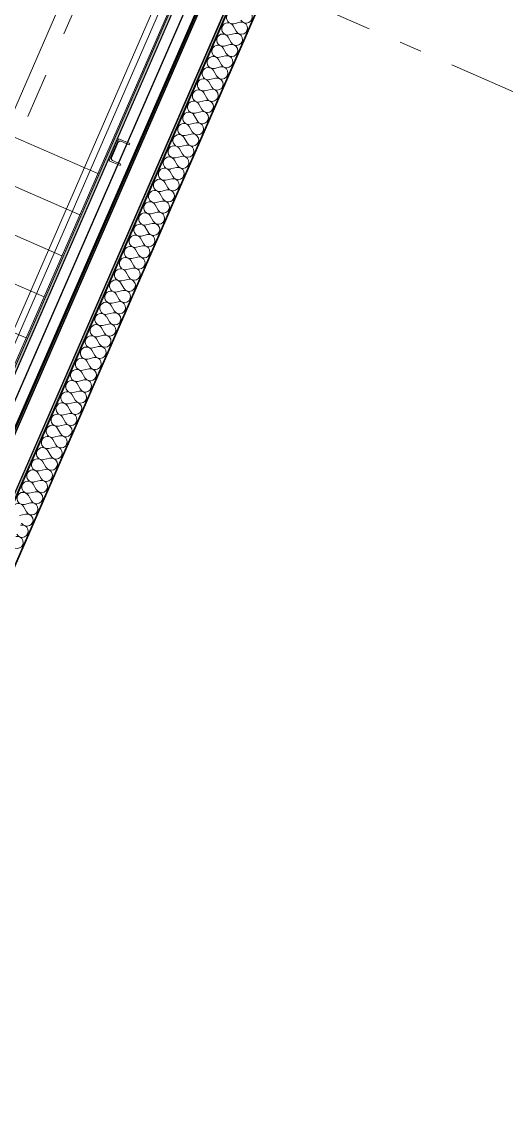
# Model space of a CAD drawing. Header units: millimetres. Extents: x -50172 to 90294, y -80883 to 25069.
# Drawn here: x 20781 to 23810, y -38772 to -32020 of the extents above; entities that cross this region are included whole.
import ezdxf
from ezdxf.enums import TextEntityAlignment as Align

# ---------------------------------------------------------------- set-up
doc = ezdxf.new("R2010")
doc.units = ezdxf.units.MM
doc.header["$MEASUREMENT"] = 0
doc.linetypes.add('Dashed', pattern=[564.444447, 282.222223, -282.222223])
doc.linetypes.add('Double Dashed', pattern=[1093.611073, 529.166651, -211.666656, 141.111112, -211.666656])
for name, color, linetype in [('A-95-MC_Marker_Section_P2.Marker', 7, 'Continuous'), ('New_A-05-M_Gross_Int_Circulation', 7, 'Continuous'), ('New_A-15-MG_Structural_Grid_Phase_2', 7, 'Continuous'), ('New_A-25-M_Wall_Ext', 7, 'Continuous'), ('New_A-25-M_Wall_Int', 7, 'Continuous')]:
    doc.layers.add(name, color=color, linetype=linetype)
for name, color, linetype, lineweight in [('A-95-MC_Marker_Section_P2.Marker_Pen_No__1', 7, 'Continuous', 13), ('New_A-25-M_Wall_Ext_Pen_No__1', 7, 'Continuous', 13), ('New_A-25-M_Wall_Int_Pen_No__1', 7, 'Continuous', 13), ('New_A-30-M_Stair_Pen_No__1', 7, 'Continuous', 13), ('New_A-95-P_Drawing_Pen_No__156', 5, 'Continuous', 50), ('New_ArchiCAD Zone Stamps_Pen_No__9', 7, 'Continuous', 13)]:
    doc.layers.add(name, color=color, linetype=linetype, lineweight=lineweight)
for name, color, linetype, lineweight, true_color in [('New_A-05-M_Gross_Int_Circulation_Pen_No__74', 7, 'Continuous', 20, 0x606060), ('New_A-15-MG_Structural_Grid_Phase_2_Pen_No__222', 7, 'Continuous', 13, 0x65af33), ('New_A-25-M_Wall_Ext_Pen_No__107', 7, 'Continuous', 15, 0xa6a6a6), ('New_A-25-M_Wall_Int_Pen_No__107', 7, 'Continuous', 15, 0xa6a6a6), ('New_A-95-P_Drawing_Pen_No__61', 7, 'Continuous', 20, 0x6a6a6a)]:
    doc.layers.add(name, color=color, linetype=linetype, lineweight=lineweight, true_color=true_color)
doc.styles.add('GENERATED_STYLE_1', font='')
doc.styles.add('GENERATED_STYLE_3', font='')
doc.styles.add('GENERATED_STYLE_4', font='')
doc.styles.get('GENERATED_STYLE_1').set_extended_font_data('Arial', bold=True)
doc.styles.get('GENERATED_STYLE_3').set_extended_font_data('Arial')
doc.styles.get('GENERATED_STYLE_4').set_extended_font_data('Swis721 BT')
doc.linetypes.add('Double Slash', pattern='A,0,[1,EC-MA-00-03-DR-A-00371 Phase 2 Central Wing Third Floor GA-S2-P161.Shx,S=15.679012,R=0,X=0,Y=0],-1975.555563,0', length=1975.555563)

# ---------------------------------------------------------------- blocks, each defined once
blk = doc.blocks.new('Stair 05 _INB 3355_12_1', base_point=(19473.1, -33817.8))
at = {"layer": 'New_A-05-M_Gross_Int_Circulation_Pen_No__74', "linetype": 'Continuous'}
blk.add_line((19374, -37306.8), (21866.7, -31590.4), dxfattribs=at)
at = {"layer": 'New_ArchiCAD Zone Stamps_Pen_No__9'}
for tag, height, style, p in [('ROOM_NAME', 250, 'GENERATED_STYLE_1', (18644.2, -35347.3)), ('zoneNameLine2', 250, 'GENERATED_STYLE_1', (18455.8, -35779.5)), ('ROOM_NUMBER', 200, 'GENERATED_STYLE_3', (18267.3, -36200.2)), ('measuredAreaCode', 200, 'GENERATED_STYLE_3', (18110.3, -36560.3)), ('DUMMY_649', 200, 'GENERATED_STYLE_3', (18417.7, -36694.3)), ('DUMMY_650', 200, 'GENERATED_STYLE_3', (18907.1, -36907.7)), ('DUMMY_651', 133.3, 'GENERATED_STYLE_3', (19186.3, -37014.2))]:
    blk.add_attdef(tag, text='', height=height, rotation=336.44041, dxfattribs=dict(at, style=style)).set_placement(p, align=Align.TOP_LEFT)
blk = doc.blocks.new('*X360')
at = {"layer": 'New_A-25-M_Wall_Ext_Pen_No__107', "linetype": 'Continuous'}
for p, q in [((22120.8, -32079.5), (22102, -32046.4)), ((22145.1, -32023.7), (22108, -32032.4)), ((22090.3, -32149.4), (22071.5, -32116.2)), ((22114.7, -32093.5), (22077.6, -32102.3)), ((22059.8, -32219.2), (22041, -32186.1)), ((22084.2, -32163.3), (22047.1, -32172.1)), ((22029.4, -32289), (22010.6, -32255.9)), ((22053.8, -32233.2), (22016.7, -32241.9)), ((21998.9, -32358.9), (21980.1, -32325.7)), ((22023.3, -32303), (21986.2, -32311.8)), ((21968.5, -32428.7), (21949.7, -32395.6)), ((21992.8, -32372.9), (21955.8, -32381.6)), ((21938, -32498.6), (21919.2, -32465.4)), ((21962.4, -32442.7), (21925.3, -32451.5)), ((21907.6, -32568.4), (21888.8, -32535.3)), ((21931.9, -32512.5), (21894.9, -32521.3)), ((21877.1, -32638.2), (21858.3, -32605.1)), ((21901.5, -32582.4), (21864.4, -32591.1)), ((21846.7, -32708.1), (21827.9, -32674.9)), ((21871, -32652.2), (21834, -32661)), ((21816.2, -32777.9), (21797.4, -32744.8)), ((21840.6, -32722), (21803.5, -32730.8)), ((21785.8, -32847.8), (21767, -32814.6)), ((21810.1, -32791.9), (21773.1, -32800.7)), ((21779.7, -32861.7), (21742.6, -32870.5)), ((21749.2, -32931.6), (21712.1, -32940.3)), ((21755.3, -32917.6), (21736.5, -32884.5)), ((21718.8, -33001.4), (21681.7, -33010.2)), ((21724.9, -32987.4), (21706.1, -32954.3)), ((21688.3, -33071.2), (21651.2, -33080)), ((21694.4, -33057.3), (21675.6, -33024.1)), ((21657.9, -33141.1), (21620.8, -33149.9)), ((21663.9, -33127.1), (21645.1, -33094)), ((21627.4, -33210.9), (21590.3, -33219.7)), ((21633.5, -33197), (21614.7, -33163.8)), ((21597, -33280.8), (21559.9, -33289.5)), ((21603, -33266.8), (21584.2, -33233.7)), ((21566.5, -33350.6), (21529.4, -33359.4)), ((21572.6, -33336.6), (21553.8, -33303.5)), ((21536, -33420.4), (21499, -33429.2)), ((21542.1, -33406.5), (21523.3, -33373.3)), ((21505.6, -33490.3), (21468.5, -33499.1)), ((21511.7, -33476.3), (21492.9, -33443.2)), ((21481.2, -33546.2), (21462.4, -33513)), ((21450.8, -33616), (21432, -33582.9)), ((21475.1, -33560.1), (21438.1, -33568.9)), ((21420.3, -33685.8), (21401.5, -33652.7)), ((21444.7, -33630), (21407.6, -33638.7)), ((21389.9, -33755.7), (21371.1, -33722.5)), ((21414.2, -33699.8), (21377.2, -33708.6)), ((21359.4, -33825.5), (21340.6, -33792.4)), ((21383.8, -33769.6), (21346.7, -33778.4)), ((21329, -33895.4), (21310.2, -33862.2)), ((21353.3, -33839.5), (21316.3, -33848.3)), ((21298.5, -33965.2), (21279.7, -33932.1)), ((21322.9, -33909.3), (21285.8, -33918.1)), ((21268.1, -34035), (21249.3, -34001.9)), ((21292.4, -33979.2), (21255.3, -33987.9)), ((21237.6, -34104.9), (21218.8, -34071.7)), ((21262, -34049), (21224.9, -34057.8)), ((21207.1, -34174.7), (21188.3, -34141.6)), ((21231.5, -34118.8), (21194.4, -34127.6)), ((21176.7, -34244.6), (21157.9, -34211.4)), ((21201.1, -34188.7), (21164, -34197.5)), ((21146.2, -34314.4), (21127.4, -34281.3)), ((21170.6, -34258.5), (21133.5, -34267.3)), ((21115.8, -34384.2), (21097, -34351.1)), ((21140.1, -34328.4), (21103.1, -34337.1)), ((21085.3, -34454.1), (21066.5, -34420.9)), ((21109.7, -34398.2), (21072.6, -34407)), ((21054.9, -34523.9), (21036.1, -34490.8)), ((21079.2, -34468), (21042.2, -34476.8)), ((21024.4, -34593.8), (21005.6, -34560.6)), ((21048.8, -34537.9), (21011.7, -34546.6)), ((20994, -34663.6), (20975.2, -34630.5)), ((21018.3, -34607.7), (20981.3, -34616.5)), ((20963.5, -34733.4), (20944.7, -34700.3)), ((20987.9, -34677.6), (20950.8, -34686.3)), ((20933.1, -34803.3), (20914.3, -34770.1)), ((20957.4, -34747.4), (20920.4, -34756.2)), ((20902.6, -34873.1), (20883.8, -34840)), ((20927, -34817.2), (20889.9, -34826)), ((20896.5, -34887.1), (20859.4, -34895.8)), ((20866.1, -34956.9), (20829, -34965.7)), ((20872.2, -34942.9), (20853.4, -34909.8)), ((20835.6, -35026.8), (20798.5, -35035.5)), ((20841.7, -35012.8), (20822.9, -34979.7)), ((20805.2, -35096.6), (20768.1, -35105.4)), ((20811.2, -35082.6), (20792.4, -35049.5))]:
    blk.add_line(p, q, dxfattribs=at)
for centre, start, end in [((22099.3, -31995.4), 156.44041, 283.31031), ((22184.3, -31990.9), 209.57051, 103.31031), ((22068.8, -32065.2), 156.44041, 283.31031), ((22068.8, -32065.2), 29.57051, 156.44041), ((22153.9, -32060.7), 209.57051, 103.31031), ((22038.4, -32135), 156.44041, 283.31031), ((22038.4, -32135), 29.57051, 156.44041), ((22123.4, -32130.6), 209.57051, 103.31031), ((22007.9, -32204.9), 156.44041, 283.31031), ((22007.9, -32204.9), 29.57051, 156.44041), ((22093, -32200.4), 209.57051, 103.31031), ((21977.5, -32274.7), 156.44041, 283.31031), ((21977.5, -32274.7), 29.57051, 156.44041), ((22062.5, -32270.2), 209.57051, 103.31031), ((21947, -32344.5), 156.44041, 283.31031), ((21947, -32344.5), 29.57051, 156.44041), ((22032.1, -32340.1), 209.57051, 103.31031), ((21916.6, -32414.4), 156.44041, 283.31031), ((21916.6, -32414.4), 29.57051, 156.44041), ((22001.6, -32409.9), 209.57051, 103.31031), ((21886.1, -32484.2), 156.44041, 283.31031), ((21886.1, -32484.2), 29.57051, 156.44041), ((21971.2, -32479.8), 209.57051, 103.31031), ((21855.6, -32554.1), 156.44041, 283.31031), ((21855.6, -32554.1), 29.57051, 156.44041), ((21940.7, -32549.6), 209.57051, 103.31031), ((21825.2, -32623.9), 156.44041, 283.31031), ((21825.2, -32623.9), 29.57051, 156.44041), ((21910.3, -32619.4), 209.57051, 103.31031), ((21794.7, -32693.7), 156.44041, 283.31031), ((21794.7, -32693.7), 29.57051, 156.44041), ((21879.8, -32689.3), 209.57051, 103.31031), ((21764.3, -32763.6), 29.57051, 156.44041), ((21849.3, -32759.1), 209.57051, 103.31031), ((21733.8, -32833.4), 29.57051, 156.44041), ((21764.3, -32763.6), 156.44041, 283.31031), ((21818.9, -32829), 209.57051, 103.31031), ((21703.4, -32903.3), 29.57051, 156.44041), ((21733.8, -32833.4), 156.44041, 283.31031), ((21788.4, -32898.8), 209.57051, 103.31031), ((21672.9, -32973.1), 29.57051, 156.44041), ((21703.4, -32903.3), 156.44041, 283.31031), ((21758, -32968.6), 209.57051, 103.31031), ((21642.5, -33042.9), 29.57051, 156.44041), ((21672.9, -32973.1), 156.44041, 283.31031), ((21727.5, -33038.5), 209.57051, 103.31031), ((21612, -33112.8), 29.57051, 156.44041), ((21642.5, -33042.9), 156.44041, 283.31031), ((21697.1, -33108.3), 209.57051, 103.31031), ((21581.6, -33182.6), 29.57051, 156.44041), ((21612, -33112.8), 156.44041, 283.31031), ((21666.6, -33178.2), 209.57051, 103.31031), ((21551.1, -33252.5), 29.57051, 156.44041), ((21581.6, -33182.6), 156.44041, 283.31031), ((21636.2, -33248), 209.57051, 103.31031), ((21520.7, -33322.3), 29.57051, 156.44041), ((21551.1, -33252.5), 156.44041, 283.31031), ((21605.7, -33317.8), 209.57051, 103.31031), ((21490.2, -33392.1), 29.57051, 156.44041), ((21520.7, -33322.3), 156.44041, 283.31031), ((21575.3, -33387.7), 209.57051, 103.31031), ((21490.2, -33392.1), 156.44041, 283.31031), ((21544.8, -33457.5), 209.57051, 103.31031), ((21459.7, -33462), 156.44041, 283.31031), ((21459.7, -33462), 29.57051, 156.44041), ((21514.4, -33527.4), 209.57051, 103.31031), ((21429.3, -33531.8), 156.44041, 283.31031), ((21429.3, -33531.8), 29.57051, 156.44041), ((21398.8, -33601.7), 156.44041, 283.31031), ((21398.8, -33601.7), 29.57051, 156.44041), ((21483.9, -33597.2), 209.57051, 103.31031), ((21368.4, -33671.5), 156.44041, 283.31031), ((21368.4, -33671.5), 29.57051, 156.44041), ((21453.5, -33667), 209.57051, 103.31031), ((21337.9, -33741.3), 156.44041, 283.31031), ((21337.9, -33741.3), 29.57051, 156.44041), ((21423, -33736.9), 209.57051, 103.31031), ((21307.5, -33811.2), 156.44041, 283.31031), ((21307.5, -33811.2), 29.57051, 156.44041), ((21392.5, -33806.7), 209.57051, 103.31031), ((21277, -33881), 156.44041, 283.31031), ((21277, -33881), 29.57051, 156.44041), ((21362.1, -33876.6), 209.57051, 103.31031), ((21246.6, -33950.9), 156.44041, 283.31031), ((21246.6, -33950.9), 29.57051, 156.44041), ((21331.6, -33946.4), 209.57051, 103.31031), ((21216.1, -34020.7), 156.44041, 283.31031), ((21216.1, -34020.7), 29.57051, 156.44041), ((21301.2, -34016.2), 209.57051, 103.31031), ((21185.7, -34090.5), 156.44041, 283.31031), ((21185.7, -34090.5), 29.57051, 156.44041), ((21270.7, -34086.1), 209.57051, 103.31031), ((21155.2, -34160.4), 156.44041, 283.31031), ((21155.2, -34160.4), 29.57051, 156.44041), ((21240.3, -34155.9), 209.57051, 103.31031), ((21124.8, -34230.2), 156.44041, 283.31031), ((21124.8, -34230.2), 29.57051, 156.44041), ((21209.8, -34225.8), 209.57051, 103.31031), ((21094.3, -34300.1), 156.44041, 283.31031), ((21094.3, -34300.1), 29.57051, 156.44041), ((21179.4, -34295.6), 209.57051, 103.31031), ((21063.9, -34369.9), 156.44041, 283.31031), ((21063.9, -34369.9), 29.57051, 156.44041), ((21148.9, -34365.4), 209.57051, 103.31031), ((21033.4, -34439.7), 156.44041, 283.31031), ((21033.4, -34439.7), 29.57051, 156.44041), ((21118.5, -34435.3), 209.57051, 103.31031), ((21002.9, -34509.6), 156.44041, 283.31031), ((21002.9, -34509.6), 29.57051, 156.44041), ((21088, -34505.1), 209.57051, 103.31031), ((20972.5, -34579.4), 156.44041, 283.31031), ((20972.5, -34579.4), 29.57051, 156.44041), ((21057.6, -34575), 209.57051, 103.31031), ((20942, -34649.3), 156.44041, 283.31031), ((20942, -34649.3), 29.57051, 156.44041), ((21027.1, -34644.8), 209.57051, 103.31031), ((20911.6, -34719.1), 156.44041, 283.31031), ((20911.6, -34719.1), 29.57051, 156.44041), ((20996.7, -34714.6), 209.57051, 103.31031), ((20881.1, -34788.9), 29.57051, 156.44041), ((20966.2, -34784.5), 209.57051, 103.31031), ((20850.7, -34858.8), 29.57051, 156.44041), ((20881.1, -34788.9), 156.44041, 283.31031), ((20935.7, -34854.3), 209.57051, 103.31031), ((20820.2, -34928.6), 29.57051, 156.44041), ((20850.7, -34858.8), 156.44041, 283.31031), ((20905.3, -34924.1), 209.57051, 103.31031), ((20789.8, -34998.5), 29.57051, 156.44041), ((20820.2, -34928.6), 156.44041, 283.31031), ((20874.8, -34994), 209.57051, 103.31031), ((20759.3, -35068.3), 29.57051, 156.44041), ((20789.8, -34998.5), 156.44041, 283.31031), ((20844.4, -35063.8), 209.57051, 103.31031), ((20813.9, -35133.7), 209.57051, 103.31031), ((20783.5, -35203.5), 209.57051, 103.31031), ((20753, -35273.3), 209.57051, 103.31031)]:
    blk.add_arc(centre, 38.1, start, end, dxfattribs=at)
blk = doc.blocks.new('Wall_61_1', base_point=(12413.8, -53650.9))
at = {"layer": 'New_A-25-M_Wall_Ext_Pen_No__107', "linetype": 'Continuous'}
h = blk.add_hatch(dxfattribs=at)
h.set_pattern_fill('Plaster_0001', color=256, style=0, pattern_type=2)
h.set_pattern_definition([(0, (0, 0), (0, 173.2051), [0, -100]), (0, (50, 86.6), (0, 173.2051), [0, -100])])
h.paths.add_polyline_path([(19460.1, -38343.2), (19464.3, -38345), (22460.8, -31473), (22454.8, -31475.4)])
at = {"layer": 'New_A-25-M_Wall_Ext_Pen_No__107', "linetype": 'Continuous', "lineweight": 0, "true_color": 0x535353}
for points in [[(22216.6, -31568.9), (19294.2, -38270.8), (19294.7, -38271), (19297, -38272), (22220.5, -31567.4)], [(22023.1, -31644.9), (19159.5, -38212.1), (19162.2, -38213.3), (22027, -31643.4)]]:
    blk.add_hatch(color=251, dxfattribs=at).paths.add_polyline_path(points)
at = {"layer": 'New_A-25-M_Wall_Ext_Pen_No__107', "linetype": 'Continuous'}
for points in [[(19297, -38272), (19308, -38276.8), (22236.3, -31561.2), (22220.5, -31567.4)], [(19148, -38207.1), (19159.5, -38212.1), (22023.1, -31644.9), (22006.6, -31651.4)]]:
    blk.add_hatch(color=256, dxfattribs=at).paths.add_polyline_path(points)
at = {"layer": 'New_A-25-M_Wall_Ext_Pen_No__1', "linetype": 'Continuous'}
for p, q in [((19460.1, -38343.2), (22454.8, -31475.4)), ((19294.2, -38270.8), (22216.6, -31568.9)), ((19297, -38272), (22220.5, -31567.4)), ((19308, -38276.8), (22236.3, -31561.2)), ((19313.5, -38279.2), (22244.2, -31558.1)), ((22023.1, -31644.9), (19159.5, -38212.1)), ((19162.2, -38213.3), (22027, -31643.4))]:
    blk.add_line(p, q, dxfattribs=at)
at = {"layer": 'New_A-25-M_Wall_Ext_Pen_No__1', "linetype": 'Continuous', "flags": 128}
for points in [[(19464.3, -38345), (22460.8, -31473)], [(22006.6, -31651.4), (19148, -38207.1)]]:
    blk.add_lwpolyline(points, dxfattribs=at)
at = {"layer": 'New_A-25-M_Wall_Ext', "color": 250, "lineweight": 50, "true_color": 0x2a2a2a}
blk.add_blockref('*X360', (0, 0), dxfattribs=at)
blk = doc.blocks.new('Wall_272_1', base_point=(19446, -37354.5))
at = {"layer": 'New_A-25-M_Wall_Int_Pen_No__107', "linetype": 'Continuous'}
blk.add_hatch(color=256, dxfattribs=at).paths.add_polyline_path([(19381.8, -37326.5), (21880, -31597.4), (21866.2, -31591.4), (19368.1, -37320.5)])
at = {"layer": 'New_A-25-M_Wall_Int_Pen_No__107', "linetype": 'Continuous', "lineweight": 0, "true_color": 0x535353}
for points in [[(19384.6, -37327.7), (21882.7, -31598.6), (21880, -31597.4), (19381.8, -37326.5)], [(19446, -37354.5), (21944.2, -31625.4), (21941.4, -31624.2), (19443.2, -37353.3)]]:
    blk.add_hatch(color=251, dxfattribs=at).paths.add_polyline_path(points)
at = {"layer": 'New_A-25-M_Wall_Int_Pen_No__1', "linetype": 'Continuous'}
for p, q in [((19381.8, -37326.5), (21880, -31597.4)), ((19384.6, -37327.7), (21882.7, -31598.6)), ((19443.2, -37353.3), (21941.4, -31624.2))]:
    blk.add_line(p, q, dxfattribs=at)
at = {"layer": 'New_A-25-M_Wall_Int_Pen_No__1', "linetype": 'Continuous', "flags": 128}
for points in [[(21866.2, -31591.4), (19368.1, -37320.5)], [(21944.2, -31625.4), (21866.2, -31591.4)], [(19446, -37354.5), (21944.2, -31625.4)], [(19368.1, -37320.5), (19446, -37354.5)]]:
    blk.add_lwpolyline(points, dxfattribs=at)
blk = doc.blocks.new('Stair 05')
at = {"layer": 'New_A-30-M_Stair_Pen_No__1', "linetype": 'Continuous'}
for p, q in [((-8, 1592.949), (-8, 4588)), ((-8, 4588), (2654, 4588)), ((0, 1590), (0, 4580)), ((0, 4580), (2646, 4580)), ((2646, 4580), (2646, 0)), ((2654, 4588), (2654, 0)), ((637.5, 1355), (637.5, 3917.5)), ((637.5, 3917.5), (2008.5, 3917.5)), ((2008.5, 3917.5), (2008.5, 0)), ((1275, 1120), (1275, 3255)), ((1275, 3255), (1371, 3255)), ((1283, 3247), (1363, 3247)), ((1283, 1117.051), (1283, 3247)), ((1363, 3247), (1363, 0)), ((1371, 3255), (1371, 0)), ((0, 3080), (1275, 3080)), ((2646, 3080), (1371, 3080)), ((0, 2800), (1275, 2800)), ((2646, 2800), (1371, 2800)), ((0, 2520), (1275, 2520)), ((2646, 2520), (1371, 2520)), ((0, 2240), (1275, 2240)), ((2646, 2240), (1371, 2240)), ((0, 1960), (1275, 1960)), ((2646, 1960), (1371, 1960)), ((0, 1680), (1275, 1680)), ((2646, 1680), (1371, 1680)), ((0, 1590), (-8, 1592.949)), ((0, 1590), (1275, 1120)), ((515.426, 1400), (1275, 1400)), ((2646, 1400), (1371, 1400)), ((1283, 1117.051), (1275, 1120)), ((2646, 1120), (1371, 1120)), ((2646, 840), (1371, 840)), ((2646, 560), (1371, 560)), ((2646, 280), (1371, 280)), ((2008.5, 0), (1371, 280)), ((2008.5, 0), (2646, 280)), ((1371, 0), (1363, 0)), ((2646, 0), (1371, 0)), ((2646, 0), (1371, 0)), ((2654, 0), (2646, 0))]:
    blk.add_line(p, q, dxfattribs=at)
for p in [(1275, 1120), (1363, 0), (2654, 0)]:
    blk.add_point(p, dxfattribs=at)
blk = doc.blocks.new('Standard grid marker_37')
at = {"layer": 'New_A-15-MG_Structural_Grid_Phase_2_Pen_No__222', "linetype": 'Double Dashed'}
blk.add_line((20268.4, 0), (27450.4, 0), dxfattribs=at)
at = {"layer": 'New_A-15-MG_Structural_Grid_Phase_2_Pen_No__222', "style": 'GENERATED_STYLE_4'}
for tag, p in [('AC_MarkerText_1_0', (-500, 36.5)), ('AC_MarkerText_1_1', (27950.4, 36.5))]:
    blk.add_attdef(tag, text='', height=350, rotation=270, dxfattribs=at).set_placement(p, align=Align.MIDDLE_CENTER)
blk = doc.blocks.new('Standard grid marker_39')
at = {"layer": 'New_A-15-MG_Structural_Grid_Phase_2_Pen_No__222', "linetype": 'Double Dashed'}
blk.add_line((1000, 0), (47486.2, 0), dxfattribs=at)
at = {"layer": 'New_A-15-MG_Structural_Grid_Phase_2_Pen_No__222', "style": 'GENERATED_STYLE_4'}
for tag, p in [('AC_MarkerText_1_0', (-500, 43.3)), ('AC_MarkerText_1_1', (48986.2, 43.3))]:
    blk.add_attdef(tag, text='', height=350, rotation=180, dxfattribs=at).set_placement(p, align=Align.MIDDLE_CENTER)
blk = doc.blocks.new('Cutting Plane_2_1', base_point=(21934.2, -30055.5))
at = {"layer": 'A-95-MC_Marker_Section_P2.Marker_Pen_No__1', "linetype": 'Dashed'}
blk.add_line((21834.3, -30284.7), (9757.7, -57980.2), dxfattribs=at)

msp = doc.modelspace()

# ---------------------------------------------------------------- linework, layer by layer
at = {"layer": 'New_A-25-M_Wall_Int_Pen_No__1', "linetype": 'Continuous'}
for p, q in [((20563.1, -34330.3), (21732, -31649.5)), ((20605.6, -34332.5), (21784.6, -31628.8))]:
    msp.add_line(p, q, dxfattribs=at)
at = {"layer": 'New_A-95-P_Drawing_Pen_No__156', "linetype": 'Double Slash', "flags": 128}
msp.add_lwpolyline([(22006.6, -31651.4), (20172.8, -35857)], dxfattribs=at)
at = {"layer": 'New_A-95-P_Drawing_Pen_No__61', "linetype": 'Continuous', "flags": 128}
msp.add_lwpolyline([(21397.5, -32918.8), (21401.5, -32909.6), (21348.7, -32886.6, -0.414214), (21342.5, -32870.8), (21384.9, -32773.7, -0.414214), (21400.7, -32767.5), (21453.4, -32790.4), (21457.4, -32781.3), (21388.7, -32751.3), (21328.7, -32888.8)], format="xyb", close=True, dxfattribs=at)

# ---------------------------------------------------------------- block references
at = {"layer": 'A-95-MC_Marker_Section_P2.Marker'}
msp.add_blockref('Cutting Plane_2_1', (21934.2, -30055.5), dxfattribs=at)
at = {"layer": 'New_A-05-M_Gross_Int_Circulation', "linetype": 'Continuous'}
msp.add_blockref('Stair 05 _INB 3355_12_1', (19473.1, -33817.8), dxfattribs=at)
at = {"layer": 'New_A-15-MG_Structural_Grid_Phase_2', "color": 8, "linetype": 'Continuous', "lineweight": 15, "zscale": 1000}
for name, p, rotation in [('Standard grid marker_39', (26876.4, -33774.9), 156.4404115839929), ('Standard grid marker_37', (12025.6, -54541), 66.44041158399293)]:
    msp.add_blockref(name, p, dxfattribs=dict(at, rotation=rotation))
at = {"layer": 'New_A-25-M_Wall_Ext', "color": 250, "lineweight": 50, "true_color": 0x2a2a2a}
msp.add_blockref('Wall_61_1', (12413.8, -53650.9), dxfattribs=at)
at = {"layer": 'New_A-25-M_Wall_Int', "color": 250, "lineweight": 50, "true_color": 0x2a2a2a}
msp.add_blockref('Wall_272_1', (19446, -37354.5), dxfattribs=at)
at = {"layer": 'New_A-30-M_Stair_Pen_No__1', "linetype": 'Continuous', "xscale": -1, "zscale": 1000, "rotation": 336.4404115839957}
msp.add_blockref('Stair 05', (20025.5, -35792.7), dxfattribs=at)

doc.saveas('drawing.dxf')
